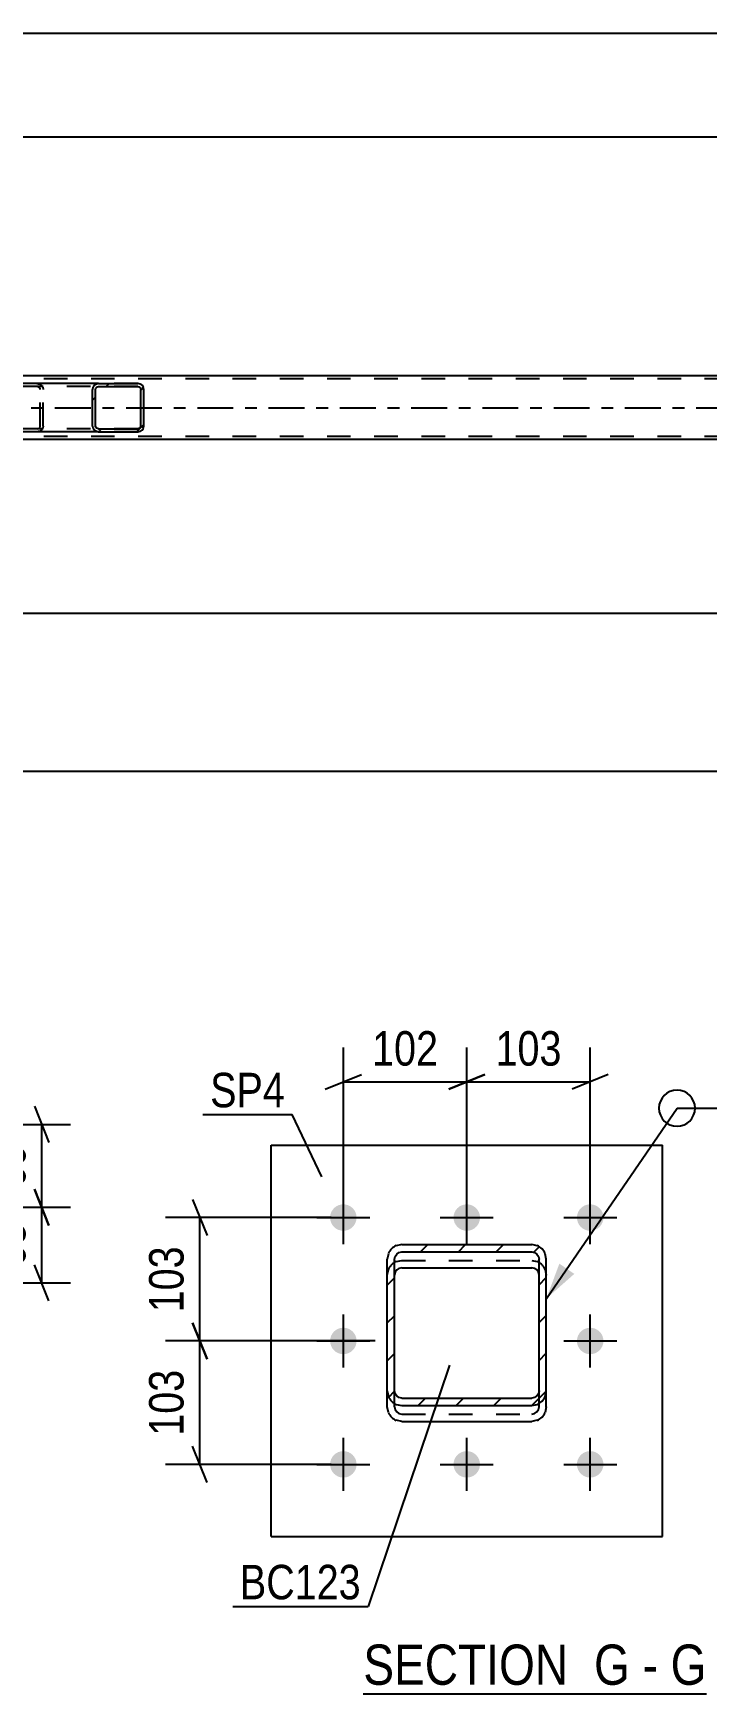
# Model space of a CAD drawing. Header units: millimetres. Extents: x 0 to 841, y 0 to 594.
# Drawn here: x 244.6 to 300.6, y 129.7 to 267.6 of the extents above; entities that cross this region are included whole.
import ezdxf

# ---------------------------------------------------------------- set-up
doc = ezdxf.new("R2010")
doc.units = ezdxf.units.MM
doc.linetypes.add('DXK_LINE_DOT2', pattern=[3.9198, 1.9599, -1.9599])
doc.linetypes.add('DXK_LINE_DOT3', pattern=[5.9187, 2.979, -0.9799, 0.9799, -0.9799])
doc.styles.add('Arial', font='ARIAL.TTF', dxfattribs={"height": 0.2})
doc.styles.add('Arial Narrow', font='ARIALN.TTF', dxfattribs={"height": 0.2})

# ---------------------------------------------------------------- blocks, each defined once
blk = doc.blocks.new('Unknown-247305070-21 - 1696')
at = {"color": 6, "linetype": 'Continuous'}
blk.add_line((272.03, 129.65), (300.53, 129.65), dxfattribs=at)
at = {"color": 0, "linetype": 'Continuous'}
for points in [[(290.14, 130.4), (290.14, 133.9), (272.03, 133.9), (272.03, 130.4)], [(294.17, 130.4), (294.17, 133.9), (291.19, 133.9), (291.19, 130.4)], [(296.5, 130.4), (296.5, 133.9), (295.22, 133.9), (295.22, 130.4)], [(300.53, 130.4), (300.53, 133.9), (297.55, 133.9), (297.55, 130.4)]]:
    blk.add_wipeout(points, dxfattribs=at)
at = {"color": 7, "linetype": 'Continuous', "style": 'Arial Narrow'}
for s, p in [('SECTION ', (272.03, 130.4)), ('G', (291.19, 130.4)), ('G', (297.55, 130.4)), ('-', (295.22, 130.4))]:
    blk.add_text(s, height=3.34, dxfattribs=at).set_placement(p)
blk = doc.blocks.new('Part-247305070-4532 - 4372')
at = {"linetype": 'Continuous'}
h = blk.add_hatch(dxfattribs=at)
h.set_pattern_fill('', scale=0.7, style=0, pattern_type=0)
h.set_pattern_definition([(45, (253.7616, 238.1837), (-1.57154, 1.57154), [])])
h.paths.add_polyline_path([(253.8, 238), (253.76, 238.18), (253.65, 238.34), (253.49, 238.44), (253.29, 238.48), (250.05, 238.48), (249.86, 238.44), (249.69, 238.34), (249.58, 238.18), (249.54, 238), (249.54, 234.96), (249.58, 234.78), (249.69, 234.62), (249.86, 234.52), (250.05, 234.48), (253.29, 234.48), (253.49, 234.52), (253.65, 234.62), (253.76, 234.78), (253.8, 234.96)])
h.paths.add_polyline_path([(253.53, 234.87), (253.47, 234.79), (253.39, 234.74), (253.29, 234.72), (250.05, 234.72), (249.96, 234.74), (249.87, 234.79), (249.82, 234.87), (249.8, 234.96), (249.8, 238), (249.82, 238.09), (249.87, 238.17), (249.96, 238.22), (250.05, 238.24), (253.29, 238.24), (253.39, 238.22), (253.47, 238.17), (253.53, 238.09), (253.55, 238), (253.55, 234.96)])
at = {"color": 7, "linetype": 'DXK_LINE_DOT2'}
for p, q in [((241.19, 238), (241.23, 238.18)), ((241.19, 234.96), (241.19, 238)), ((241.47, 238.09), (241.45, 238)), ((241.45, 234.96), (241.45, 238)), ((241.52, 238.17), (241.47, 238.09)), ((241.51, 238.44), (241.71, 238.48)), ((241.61, 238.22), (241.52, 238.17)), ((241.71, 238.24), (241.61, 238.22)), ((242.19, 238.48), (241.71, 238.48)), ((253.29, 238.24), (241.71, 238.24)), ((244.94, 238.48), (245.14, 238.44)), ((245.04, 238.22), (244.94, 238.24)), ((245.12, 238.17), (245.04, 238.22)), ((245.18, 238.09), (245.12, 238.17)), ((245.2, 238), (245.18, 238.09)), ((245.2, 234.96), (245.2, 238)), ((245.41, 238.18), (245.45, 238)), ((245.45, 234.96), (245.45, 238)), ((253.29, 238.48), (250.05, 238.48)), ((241.23, 234.78), (241.19, 234.96)), ((241.45, 234.96), (241.47, 234.87)), ((241.47, 234.87), (241.52, 234.79)), ((241.71, 234.48), (241.51, 234.52)), ((241.52, 234.79), (241.61, 234.74)), ((241.61, 234.74), (241.71, 234.72)), ((253.29, 234.72), (241.71, 234.72)), ((244.94, 234.72), (245.04, 234.74)), ((245.14, 234.52), (244.94, 234.48)), ((245.04, 234.74), (245.12, 234.79)), ((245.12, 234.79), (245.18, 234.87)), ((245.18, 234.87), (245.2, 234.96)), ((245.45, 234.96), (245.41, 234.78)), ((242.19, 234.48), (241.71, 234.48)), ((253.29, 234.48), (250.05, 234.48))]:
    blk.add_line(p, q, dxfattribs=at)
at = {"color": 2, "linetype": 'Continuous'}
for p, q in [((250.05, 238.48), (242.19, 238.48)), ((249.58, 238.18), (249.54, 238)), ((249.54, 234.96), (249.54, 238)), ((249.8, 238), (249.82, 238.09)), ((249.8, 234.96), (249.8, 238)), ((249.82, 238.09), (249.87, 238.17)), ((250.05, 238.48), (249.86, 238.44)), ((249.87, 238.17), (249.96, 238.22)), ((249.96, 238.22), (250.05, 238.24)), ((250.05, 238.48), (253.29, 238.48)), ((250.05, 238.24), (253.29, 238.24)), ((253.49, 238.44), (253.29, 238.48)), ((253.29, 238.24), (253.39, 238.22)), ((253.39, 238.22), (253.47, 238.17)), ((253.47, 238.17), (253.53, 238.09)), ((253.53, 238.09), (253.55, 238)), ((253.55, 234.96), (253.55, 238)), ((253.8, 238), (253.76, 238.18)), ((253.8, 234.96), (253.8, 238)), ((249.54, 234.96), (249.58, 234.78)), ((249.82, 234.87), (249.8, 234.96)), ((249.87, 234.79), (249.82, 234.87)), ((249.86, 234.52), (250.05, 234.48)), ((249.96, 234.74), (249.87, 234.79)), ((250.05, 234.72), (249.96, 234.74)), ((250.05, 234.72), (253.29, 234.72)), ((253.39, 234.74), (253.29, 234.72)), ((253.29, 234.48), (253.49, 234.52)), ((253.47, 234.79), (253.39, 234.74)), ((253.53, 234.87), (253.47, 234.79)), ((253.55, 234.96), (253.53, 234.87)), ((253.76, 234.78), (253.8, 234.96)), ((250.05, 234.48), (242.19, 234.48)), ((250.05, 234.48), (253.29, 234.48))]:
    blk.add_line(p, q, dxfattribs=at)
at = {"color": 7, "linetype": 'DXK_LINE_DOT2'}
for centre, start, end in [((241.69, 237.98), 110.7583, 155.68), ((244.96, 237.98), 24.32, 69.2417), ((241.69, 234.98), 204.32, 249.2417), ((244.96, 234.98), 290.7583, 335.68)]:
    blk.add_arc(centre, 0.496, start, end, dxfattribs=at)
at = {"color": 2, "linetype": 'Continuous'}
for centre, start, end in [((250.04, 237.98), 110.7583, 155.68), ((253.31, 237.98), 24.32, 69.2417), ((250.04, 234.98), 204.32, 249.2417), ((253.31, 234.98), 290.7583, 335.68)]:
    blk.add_arc(centre, 0.496, start, end, dxfattribs=at)
blk = doc.blocks.new('Part-247305070-4592 - 4372')
at = {"color": 7, "linetype": 'DXK_LINE_DOT2'}
for p, q in [((725.67, 238.88), (62.93, 238.88)), ((725.67, 234.08), (62.93, 234.08))]:
    blk.add_line(p, q, dxfattribs=at)
at = {"color": 2, "linetype": 'Continuous'}
for p, q in [((324.43, 239.12), (160.17, 239.12)), ((324.43, 233.84), (160.17, 233.84))]:
    blk.add_line(p, q, dxfattribs=at)
at = {"color": 7, "linetype": 'DXK_LINE_DOT3'}
blk.add_line((62.93, 236.48), (725.33, 236.48), dxfattribs=at)
blk = doc.blocks.new('Part-247305070-1816 - 1696')
at = {"linetype": 'Continuous'}
h = blk.add_hatch(dxfattribs=at)
h.set_pattern_fill('', scale=0.7, style=0, pattern_type=0)
h.set_pattern_definition([(45, (286.0242, 153.6011), (-1.57154, 1.57154), [])])
h.paths.add_polyline_path([(275.22, 153.6), (286.02, 153.6), (286.48, 153.69), (286.87, 153.96), (287.13, 154.35), (287.22, 154.82), (287.22, 165.75), (287.13, 166.21), (286.87, 166.61), (286.48, 166.87), (286.02, 166.96), (275.22, 166.96), (274.76, 166.87), (274.38, 166.61), (274.12, 166.21), (274.02, 165.75), (274.02, 154.82), (274.12, 154.35), (274.38, 153.96), (274.76, 153.69)])
h.paths.add_polyline_path([(274.67, 154.58), (274.62, 154.82), (274.62, 165.75), (274.67, 165.98), (274.8, 166.18), (274.99, 166.31), (275.22, 166.36), (286.02, 166.36), (286.25, 166.31), (286.45, 166.18), (286.58, 165.98), (286.62, 165.75), (286.62, 154.82), (286.58, 154.58), (286.45, 154.39), (286.25, 154.25), (286.02, 154.21), (275.22, 154.21), (274.99, 154.25), (274.8, 154.39)])
at = {"color": 2, "linetype": 'Continuous'}
for p, q in [((275.22, 166.96), (274.76, 166.87)), ((275.22, 166.96), (286.02, 166.96)), ((286.48, 166.87), (286.02, 166.96)), ((274.12, 166.21), (274.02, 165.75)), ((274.02, 154.82), (274.02, 165.75)), ((274.62, 165.75), (274.67, 165.98)), ((274.62, 154.82), (274.62, 165.75)), ((274.67, 165.98), (274.8, 166.18)), ((274.8, 166.18), (274.99, 166.31)), ((274.99, 166.31), (275.22, 166.36)), ((275.22, 166.36), (286.02, 166.36)), ((286.02, 166.36), (286.25, 166.31)), ((286.25, 166.31), (286.45, 166.18)), ((286.45, 166.18), (286.58, 165.98)), ((286.58, 165.98), (286.62, 165.75)), ((286.62, 154.82), (286.62, 165.75)), ((287.22, 165.75), (287.13, 166.21)), ((287.22, 154.82), (287.22, 165.75)), ((274.67, 164.66), (274.62, 164.43)), ((274.8, 164.86), (274.67, 164.66)), ((274.99, 164.99), (274.8, 164.86)), ((275.22, 165.03), (274.99, 164.99)), ((275.22, 165.03), (286.02, 165.03)), ((286.25, 164.99), (286.02, 165.03)), ((286.45, 164.86), (286.25, 164.99)), ((286.58, 164.66), (286.45, 164.86)), ((286.62, 164.43), (286.58, 164.66)), ((274.02, 153.49), (274.02, 154.82)), ((274.02, 154.82), (274.12, 154.35)), ((274.67, 154.58), (274.62, 154.82)), ((274.8, 154.39), (274.67, 154.58)), ((286.58, 154.58), (286.45, 154.39)), ((286.62, 154.82), (286.58, 154.58)), ((287.13, 154.35), (287.22, 154.82)), ((287.22, 153.49), (287.22, 154.82)), ((274.12, 153.03), (274.02, 153.49)), ((274.76, 153.69), (275.22, 153.6)), ((274.99, 154.25), (274.8, 154.39)), ((275.22, 154.21), (274.99, 154.25)), ((275.22, 154.21), (286.02, 154.21)), ((275.22, 153.6), (286.02, 153.6)), ((286.25, 154.25), (286.02, 154.21)), ((286.02, 153.6), (286.48, 153.69)), ((286.45, 154.39), (286.25, 154.25)), ((287.22, 153.49), (287.13, 153.03)), ((275.22, 152.28), (274.76, 152.37)), ((275.22, 152.28), (286.02, 152.28)), ((286.48, 152.37), (286.02, 152.28))]:
    blk.add_line(p, q, dxfattribs=at)
at = {"color": 7, "linetype": 'DXK_LINE_DOT2'}
for p, q in [((274.02, 154.82), (274.02, 165.75)), ((274.62, 153.49), (274.62, 165.75)), ((274.76, 165.55), (275.22, 165.64)), ((275.22, 165.64), (286.02, 165.64)), ((286.02, 165.64), (286.48, 165.55)), ((286.62, 153.49), (286.62, 165.75)), ((287.22, 154.82), (287.22, 165.75)), ((274.02, 164.43), (274.12, 164.89)), ((287.13, 164.89), (287.22, 164.43)), ((274.62, 153.49), (274.67, 153.26)), ((274.67, 153.26), (274.8, 153.06)), ((286.45, 153.06), (286.58, 153.26)), ((286.58, 153.26), (286.62, 153.49)), ((274.8, 153.06), (274.99, 152.93)), ((274.99, 152.93), (275.22, 152.89)), ((275.22, 152.89), (286.02, 152.89)), ((286.02, 152.89), (286.25, 152.93)), ((286.25, 152.93), (286.45, 153.06))]:
    blk.add_line(p, q, dxfattribs=at)
at = {"color": 2, "linetype": 'Continuous'}
for centre, start, end in [((275.23, 165.76), 112.8504, 157.8474), ((286.01, 165.76), 22.1526, 67.1496), ((275.23, 154.81), 202.1526, 247.1496), ((286.01, 154.81), 292.8504, 337.8474), ((275.23, 153.48), 202.1526, 247.1496), ((286.01, 153.48), 292.8504, 337.8474)]:
    blk.add_arc(centre, 1.21, start, end, dxfattribs=at)
at = {"color": 7, "linetype": 'DXK_LINE_DOT2'}
for centre, start, end in [((275.23, 164.44), 112.8504, 157.8474), ((286.01, 164.44), 22.1526, 67.1496)]:
    blk.add_arc(centre, 1.21, start, end, dxfattribs=at)
blk = doc.blocks.new('Part-247305070-1731 - 1696')
at = {"color": 2, "linetype": 'Continuous'}
for p, q in [((264.37, 142.71), (264.37, 175.21)), ((264.37, 175.21), (296.87, 175.21)), ((296.87, 142.71), (296.87, 175.21)), ((264.37, 142.71), (296.87, 142.71))]:
    blk.add_line(p, q, dxfattribs=at)
blk = doc.blocks.new('Bolt-247305070-1830 - 1696')
at = {"linetype": 'Continuous'}
for points in [[(270.37, 170.31, -1), (270.37, 168.11, -1)], [(280.62, 170.31, -1), (280.62, 168.11, -1)], [(290.87, 170.31, -1), (290.87, 168.11, -1)], [(270.37, 160.06, -1), (270.37, 157.86, -1)], [(290.87, 160.06, -1), (290.87, 157.86, -1)], [(270.37, 149.81, -1), (270.37, 147.61, -1)], [(280.62, 149.81, -1), (280.62, 147.61, -1)], [(290.87, 149.81, -1), (290.87, 147.61, -1)]]:
    blk.add_hatch(color=1, dxfattribs=at).paths.add_polyline_path(points)
at = {"color": 1, "linetype": 'Continuous'}
for p, q in [((270.37, 167.01), (270.37, 171.41)), ((280.62, 167.01), (280.62, 171.41)), ((290.87, 167.01), (290.87, 171.41)), ((268.17, 169.21), (272.57, 169.21)), ((278.42, 169.21), (282.82, 169.21)), ((288.67, 169.21), (293.07, 169.21)), ((270.37, 156.76), (270.37, 161.16)), ((290.87, 156.76), (290.87, 161.16)), ((268.17, 158.96), (272.57, 158.96)), ((288.67, 158.96), (293.07, 158.96)), ((270.37, 146.51), (270.37, 150.91)), ((280.62, 146.51), (280.62, 150.91)), ((290.87, 146.51), (290.87, 150.91)), ((268.17, 148.71), (272.57, 148.71)), ((278.42, 148.71), (282.82, 148.71)), ((288.67, 148.71), (293.07, 148.71))]:
    blk.add_line(p, q, dxfattribs=at)
blk = doc.blocks.new('StraightDimension-247305070-4713 - 4372')
at = {"color": 7, "linetype": 'Continuous'}
blk.add_line((53.67, 206.28), (726.97, 206.28), dxfattribs=at)
blk = doc.blocks.new('StraightDimension-247305070-15771 - 4372')
at = {"color": 7, "linetype": 'Continuous'}
blk.add_line((154.97, 258.97), (325.23, 258.97), dxfattribs=at)
blk = doc.blocks.new('StraightDimension-247305070-15799 - 4372')
at = {"color": 7, "linetype": 'Continuous'}
blk.add_line((154.97, 219.41), (325.23, 219.41), dxfattribs=at)
blk = doc.blocks.new('StraightDimension-247305070-20275 - 4372')
at = {"color": 7, "linetype": 'Continuous'}
blk.add_line((54.31, 267.59), (726.34, 267.59), dxfattribs=at)
blk = doc.blocks.new('StraightDimension-247305070-40814 - 7066')
at = {"color": 7, "linetype": 'Continuous'}
for p, q in [((244.72, 178.45), (245.92, 175.45)), ((202.41, 176.95), (247.72, 176.95)), ((245.32, 170.06), (245.32, 176.95)), ((245.92, 168.56), (244.72, 171.56)), ((231.11, 170.06), (247.72, 170.06))]:
    blk.add_line(p, q, dxfattribs=at)
at = {"color": 0}
blk.add_wipeout([(244.57, 175.93), (240.37, 175.93), (240.37, 171.07), (244.57, 171.07)], dxfattribs=at)
at = {"color": 3, "style": 'Arial Narrow'}
blk.add_text('69', height=2.863, rotation=90.0002, dxfattribs=at).set_placement((243.97, 171.67))
blk = doc.blocks.new('StraightDimension-247305070-40815 - 7066')
at = {"color": 7, "linetype": 'Continuous'}
for p, q in [((244.72, 171.56), (245.92, 168.56)), ((231.11, 170.06), (247.72, 170.06)), ((245.32, 163.79), (245.32, 170.06)), ((245.92, 162.29), (244.72, 165.29)), ((202.41, 163.79), (247.72, 163.79))]:
    blk.add_line(p, q, dxfattribs=at)
at = {"color": 0}
blk.add_wipeout([(244.57, 169.35), (240.37, 169.35), (240.37, 164.5), (244.57, 164.5)], dxfattribs=at)
at = {"color": 3, "style": 'Arial Narrow'}
blk.add_text('63', height=2.863, rotation=90.0002, dxfattribs=at).set_placement((243.97, 165.1))
blk = doc.blocks.new('StraightDimension-247305070-16177 - 1696')
at = {"color": 7, "linetype": 'Continuous'}
for p, q in [((257.85, 170.71), (259.05, 167.71)), ((269.37, 169.21), (255.6, 169.21)), ((258.45, 158.96), (258.45, 169.21)), ((259.05, 157.46), (257.85, 160.46)), ((273.02, 158.96), (255.6, 158.96))]:
    blk.add_line(p, q, dxfattribs=at)
at = {"color": 0}
blk.add_wipeout([(257.7, 167.43), (253.5, 167.43), (253.5, 160.74), (257.7, 160.74)], dxfattribs=at)
at = {"color": 3, "style": 'Arial Narrow'}
blk.add_text('103', height=2.863, rotation=90.0002, dxfattribs=at).set_placement((257.1, 161.34))
blk = doc.blocks.new('StraightDimension-247305070-16178 - 1696')
at = {"color": 7, "linetype": 'Continuous'}
for p, q in [((257.85, 160.46), (259.05, 157.46)), ((273.02, 158.96), (255.6, 158.96)), ((258.45, 148.71), (258.45, 158.96)), ((259.05, 147.21), (257.85, 150.21)), ((269.37, 148.71), (255.6, 148.71))]:
    blk.add_line(p, q, dxfattribs=at)
at = {"color": 0}
blk.add_wipeout([(257.7, 157.18), (253.5, 157.18), (253.5, 150.49), (257.7, 150.49)], dxfattribs=at)
at = {"color": 3, "style": 'Arial Narrow'}
blk.add_text('103', height=2.863, rotation=90.0002, dxfattribs=at).set_placement((257.1, 151.09))
blk = doc.blocks.new('StraightDimension-247305070-40909 - 1696')
at = {"color": 7, "linetype": 'Continuous'}
for p, q in [((280.62, 167.96), (280.62, 183.33)), ((290.87, 170.21), (290.87, 183.33)), ((279.12, 179.88), (282.12, 181.08)), ((292.37, 181.08), (289.37, 179.88)), ((280.62, 180.48), (290.87, 180.48))]:
    blk.add_line(p, q, dxfattribs=at)
at = {"color": 0}
blk.add_wipeout([(289.09, 181.23), (289.09, 185.43), (282.41, 185.43), (282.41, 181.23)], dxfattribs=at)
at = {"color": 3, "style": 'Arial Narrow'}
blk.add_text('103', height=2.863, dxfattribs=at).set_placement((283.01, 181.83))
blk = doc.blocks.new('StraightDimension-247305070-40910 - 1696')
at = {"color": 7, "linetype": 'Continuous'}
for p, q in [((270.37, 170.21), (270.37, 183.33)), ((280.62, 167.96), (280.62, 183.33)), ((268.87, 179.88), (271.87, 181.08)), ((282.12, 181.08), (279.12, 179.88)), ((270.37, 180.48), (280.62, 180.48))]:
    blk.add_line(p, q, dxfattribs=at)
at = {"color": 0}
blk.add_wipeout([(278.84, 181.23), (278.84, 185.43), (272.16, 185.43), (272.16, 181.23)], dxfattribs=at)
at = {"color": 3, "style": 'Arial Narrow'}
blk.add_text('102', height=2.863, dxfattribs=at).set_placement((272.76, 181.83))
blk = doc.blocks.new('Mark-247305070-1727 - 1696')
at = {"color": 0}
blk.add_wipeout([(265.53, 178.37), (265.53, 181.37), (259.31, 181.37), (259.31, 178.37)], dxfattribs=at)
blk.add_wipeout([(265.53, 178.37), (265.53, 181.37), (259.31, 181.37), (259.31, 178.37)], dxfattribs=at)
at = {"color": 30, "linetype": 'Continuous'}
for p in [(258.71, 177.77), (268.59, 172.59)]:
    blk.add_line(p, (266.13, 177.77), dxfattribs=at)
at = {"color": 3, "style": 'Arial Narrow'}
blk.add_text('SP4', height=2.863, dxfattribs=at).set_placement((259.31, 178.37))
blk = doc.blocks.new('Mark-247305070-1812 - 1696')
at = {"color": 0}
blk.add_wipeout([(271.83, 137.5), (271.83, 140.5), (261.78, 140.5), (261.78, 137.5)], dxfattribs=at)
blk.add_wipeout([(271.83, 137.5), (271.83, 140.5), (261.78, 140.5), (261.78, 137.5)], dxfattribs=at)
at = {"color": 30, "linetype": 'Continuous'}
for p in [(279.2, 156.95), (261.18, 136.9)]:
    blk.add_line(p, (272.43, 136.9), dxfattribs=at)
at = {"color": 3, "style": 'Arial Narrow'}
blk.add_text('BC123', height=2.863, dxfattribs=at).set_placement((261.78, 137.5))
blk = doc.blocks.new('WeldMark-247305070-20567 - 1696')
at = {"linetype": 'Continuous'}
blk.add_hatch(color=30, dxfattribs=at).paths.add_polyline_path([(289.55, 164.53), (287.23, 162.48), (288.31, 165.38)])
at = {"color": 30, "linetype": 'Continuous'}
for p, q in [((287.23, 162.48), (298.08, 178.29)), ((298.08, 178.29), (307.08, 178.29))]:
    blk.add_line(p, q, dxfattribs=at)
at = {"color": 3, "linetype": 'Continuous'}
for q in [(305.8, 174), (302.37, 174)]:
    blk.add_line((302.37, 178.29), q, dxfattribs=at)
for start, end in [(90, 270), (270, 90)]:
    blk.add_arc((298.08, 178.29), 1.5, start, end, dxfattribs=at)
at = {"color": 0, "linetype": 'Continuous'}
blk.add_wipeout([(318.46, 177.39), (318.46, 180.39), (310.68, 180.39), (310.68, 177.39)], dxfattribs=at)
blk.add_wipeout([(318.46, 177.39), (318.46, 180.39), (310.68, 180.39), (310.68, 177.39)], dxfattribs=at)
at = {"color": 3, "linetype": 'Continuous'}
for q in [(311.37, 182.57), (311.37, 174)]:
    blk.add_line((307.08, 178.29), q, dxfattribs=at)
at = {"color": 3, "linetype": 'Continuous', "style": 'Arial'}
blk.add_text('TYP', height=2.865, dxfattribs=at).set_placement((310.68, 177.39))

msp = doc.modelspace()

# ---------------------------------------------------------------- block references
for name in ['StraightDimension-247305070-15771 - 4372', 'Part-247305070-4592 - 4372', 'Part-247305070-4532 - 4372', 'StraightDimension-247305070-40814 - 7066', 'Part-247305070-1731 - 1696', 'Bolt-247305070-1830 - 1696', 'Part-247305070-1816 - 1696', 'Unknown-247305070-21 - 1696']:
    msp.add_blockref(name, (0, 0))

# ---------------------------------------------------------------- next in the draw order: block references
for name in ['StraightDimension-247305070-20275 - 4372', 'StraightDimension-247305070-4713 - 4372', 'StraightDimension-247305070-40909 - 1696', 'StraightDimension-247305070-40815 - 7066', 'StraightDimension-247305070-16177 - 1696']:
    msp.add_blockref(name, (0, 0))

# ---------------------------------------------------------------- next in the draw order: block references
for name in ['StraightDimension-247305070-15799 - 4372', 'StraightDimension-247305070-40910 - 1696', 'WeldMark-247305070-20567 - 1696', 'StraightDimension-247305070-16178 - 1696']:
    msp.add_blockref(name, (0, 0))

# ---------------------------------------------------------------- next in the draw order: block references
for name in ['Mark-247305070-1727 - 1696', 'Mark-247305070-1812 - 1696']:
    msp.add_blockref(name, (0, 0))

doc.saveas('drawing.dxf')
